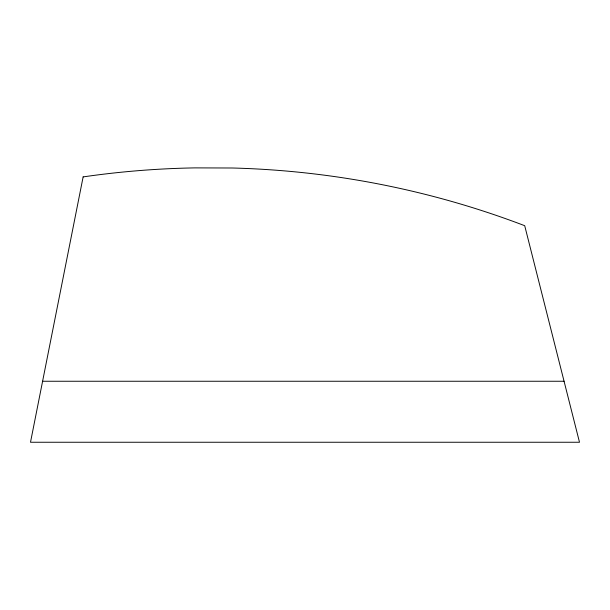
<?xml version="1.0" encoding="UTF-8"?>
<svg xmlns="http://www.w3.org/2000/svg" width="610" height="610" viewBox="0 0 610 610"><rect width="100%" height="100%" fill="white"/><g stroke="black" fill="none" stroke-linecap="round" stroke-linejoin="round"><path stroke-width="0.91" d="M42.601 381.25L564.067 381.25M83.135 176.9L30.5 442.25L579.5 442.25L524.707 225.7A861.396 835.807 0 0 0 232.387 168.002L194.971 167.887A858.422 832.924 0 0 0 83.135 176.9"/></g></svg>
